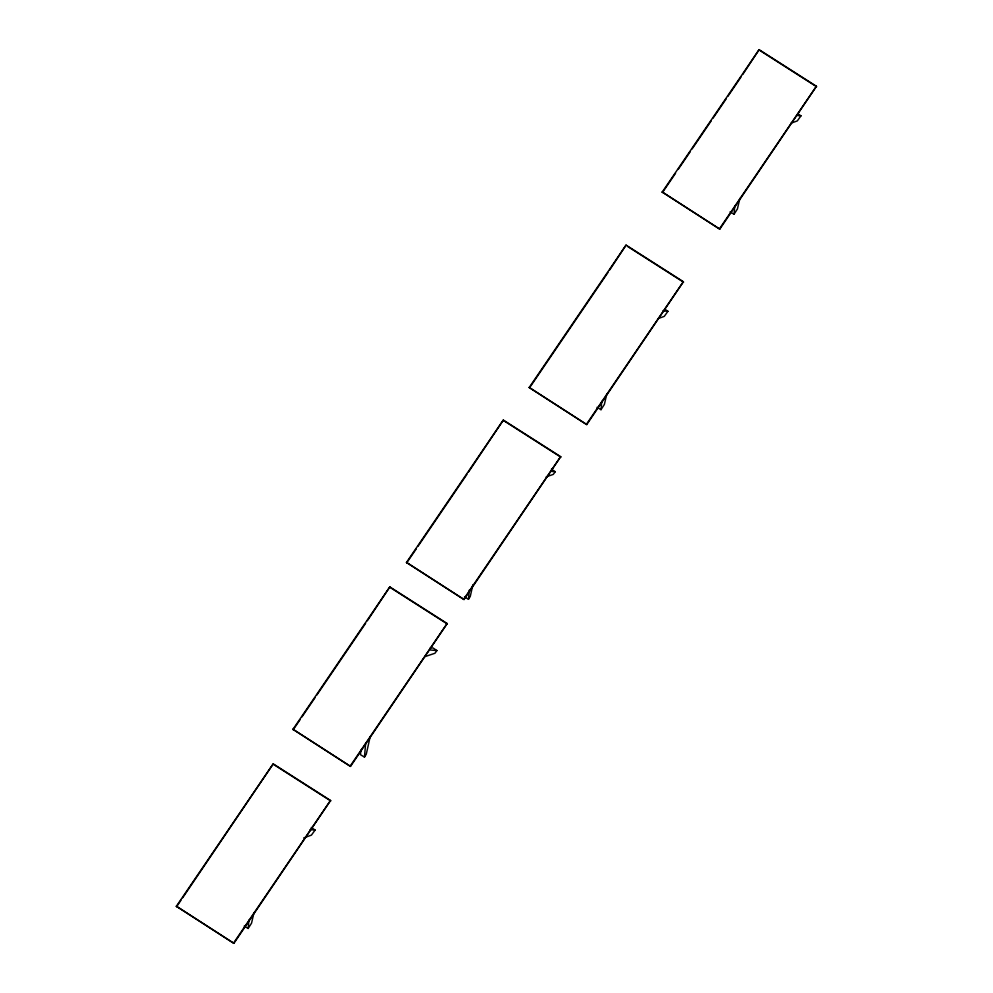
<?xml version="1.0" encoding="UTF-8"?>
<svg xmlns="http://www.w3.org/2000/svg" width="993" height="993" viewBox="0 0 993 993"><rect width="100%" height="100%" fill="white"/><g stroke="black" fill="none" stroke-linecap="round" stroke-linejoin="round"><path stroke-width="1.49" d="M244.191 926.072L248.163 928.467L248.895 920.077M597.029 407.316L601.001 409.699L601.733 401.321M730.066 211.869L734.05 214.252L734.77 205.874M360.881 750.137L360.484 754.705L364.456 757.1L366.256 754.258L370.153 736.781M364.456 757.1L365.66 743.372M464.488 596.892L468.473 599.288L469.267 590.127M472.867 584.79L470.272 596.433L468.473 599.288M253.985 912.604L251.539 923.18L248.163 928.467M606.835 393.849L604.377 404.424L601.001 409.699M739.872 198.389L737.414 208.964L734.05 214.252M292.985 729.296L389.827 586.913L447.16 623.53L350.517 766.41L292.985 729.296L350.517 766.41M406.485 562.435L503.327 420.051L560.66 456.668L464.016 599.536L406.485 562.435L464.016 599.536M293.196 729.793L300.171 719.528M301.922 716.958L315.004 697.719M316.755 695.15L365.61 623.319M367.36 620.749L389.827 586.913M406.683 562.919L416.29 548.819M418.028 546.249L466.896 474.406M468.634 471.849L503.327 420.051M176.369 906.249L273.212 763.853L330.545 800.47L233.901 943.35L176.369 906.249L233.901 943.35M529.207 387.493L626.049 245.097L683.383 281.714L586.751 424.594L529.207 387.493L586.751 424.594M662.244 192.034L759.099 49.65L816.42 86.267L719.788 229.147L662.244 192.034L719.788 229.147M176.58 906.733L180.937 900.316M182.687 897.759L273.212 763.853M530.287 386.699L607.939 272.529M609.69 269.959L626.049 245.097M662.455 192.53L675.55 173.278M678.157 169.431L690.383 151.482M692.121 148.913L711.323 120.687M713.061 118.13L726.156 98.878M727.894 96.321L740.977 77.082M742.727 74.512L759.099 49.65M350.306 765.926L447.16 623.53M463.805 599.052L560.66 456.668M233.69 942.866L330.545 800.47M586.54 424.11L683.383 281.714M719.577 228.651L816.42 86.267M798.422 114.108L800.979 115.846L797.305 120.91L790.9 123.231M665.384 309.568L667.941 311.293L664.267 316.37L657.85 318.691M311.268 827.454L315.104 830.049L311.43 835.125L303.734 837.906M551.4 469.118L555.236 471.725L553.262 474.418L546.212 476.789M430.304 647.734L433.072 647.982L436.908 650.576L434.934 653.27L425.066 656.584M551.078 471.352L555.236 471.725M429.981 649.956L436.908 650.576M797.23 115.498L800.979 115.846M662.939 310.834L667.941 311.293M310.101 829.589L315.104 830.049M759.31 50.134L816.631 86.751M627.564 246.425L683.594 282.211M503.538 420.536L560.871 457.152M390.038 587.397L447.371 624.014M273.423 764.349L330.756 800.966"/></g></svg>
